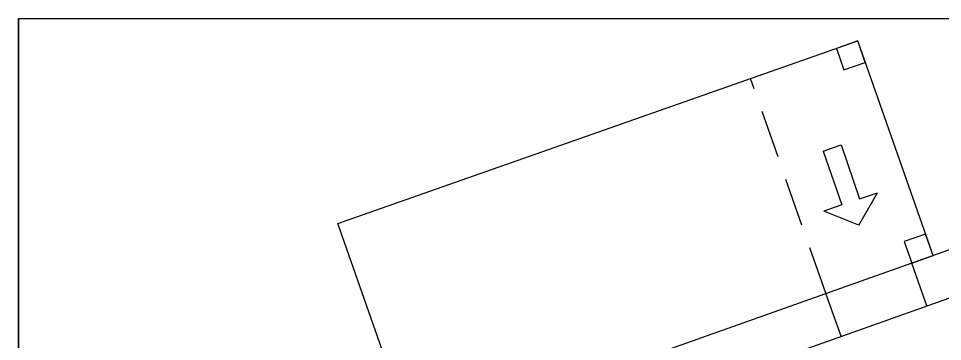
# Model space of a CAD drawing. Header units: centimetres. Extents: x 2004 to 13885, y -3131 to 5891.
# Drawn here: x 9115 to 10334, y 5465 to 5891 of the extents above; entities that cross this region are included whole.
import ezdxf

# ---------------------------------------------------------------- set-up
doc = ezdxf.new("R2010")
doc.units = ezdxf.units.CM
doc.linetypes.add('DASHED2', pattern=[9.525, 6.35, -3.175])

msp = doc.modelspace()

# ---------------------------------------------------------------- linework, layer by layer
for p, q in [((9115.1, 3891.3), (9115.1, 5891.3)), ((9115.1, 5891.3), (9115.1, 5091.3)), ((9115.1, 5891.3), (11115.1, 5891.3)), ((9115.1, 5151.3), (11115.1, 5859.9)), ((9536.2, 5620.9), (10222.4, 5861.8)), ((10321.8, 5578.8), (10222.4, 5861.8)), ((9115.1, 5087.7), (11115.1, 5796.3)), ((10223.6, 5618.6), (10248.5, 5661.6)), ((10223.6, 5618.6), (10177.5, 5637.3)), ((10313.5, 5512.3), (10293.5, 5568.8)), ((10200.4, 5472.2), (10180.4, 5528.8))]:
    msp.add_line(p, q)
at = {"linetype": 'DASHED2', "ltscale": 10}
msp.add_line((10180.3, 5529.1), (10080.8, 5812.1), dxfattribs=at)
for points in [[(10194.1, 5851.9), (10204, 5823.6), (10232.3, 5833.5), (10222.4, 5861.8), (10194.1, 5851.9)], [(10176.9, 5716.4), (10200.5, 5724.5), (10224.8, 5653.5), (10248.5, 5661.6)], [(10176.9, 5716.4), (10201.2, 5645.4), (10177.5, 5637.3)], [(9635.6, 5337.8), (9536.2, 5620.9), (9536.2, 5620.9)], [(10283.5, 5597.1), (10293.5, 5568.8), (10321.8, 5578.8), (10311.8, 5607.1), (10283.5, 5597.1)]]:
    msp.add_lwpolyline(points)

doc.saveas('drawing.dxf')
